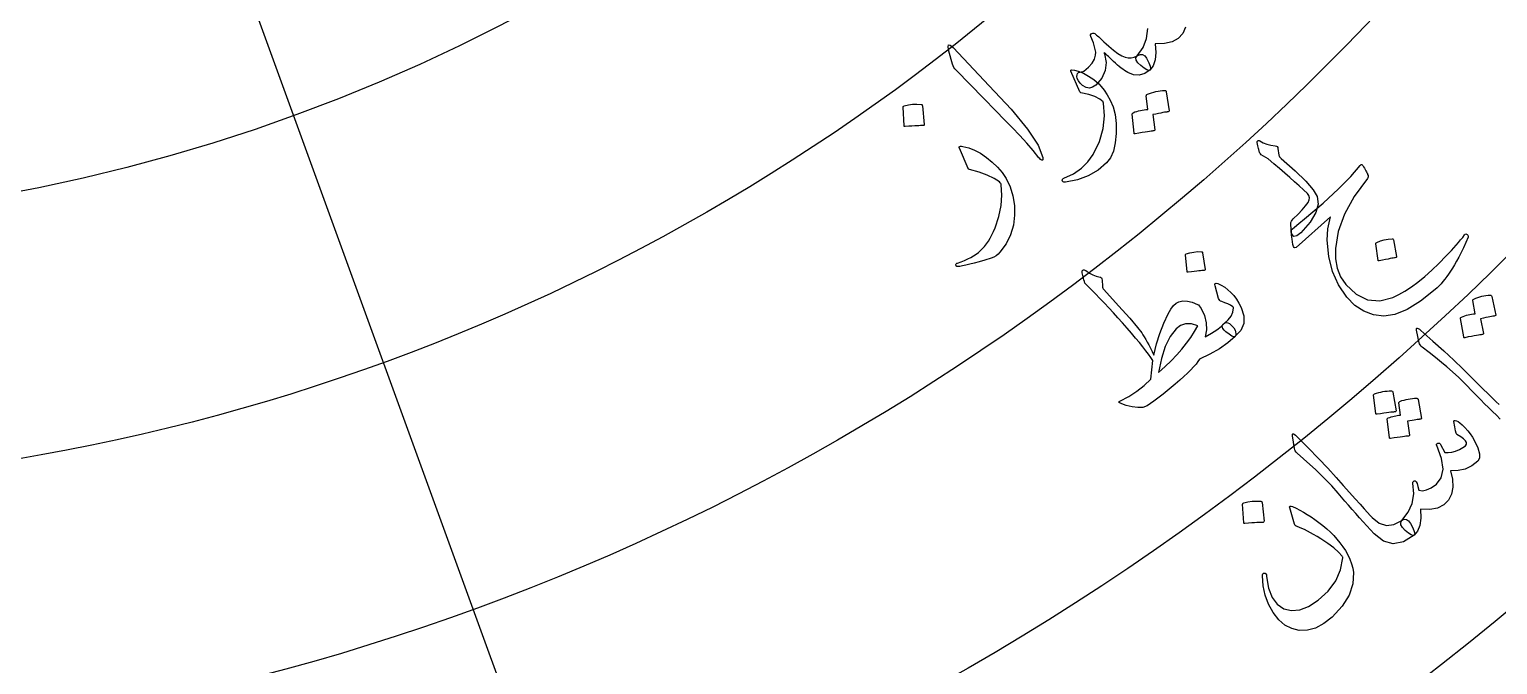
# Model space of a CAD drawing. Header units: millimetres. Extents: x -45 to 45, y -45 to 58.
# Drawn here: x 4.16 to 21.34, y -26.36 to -18.93 of the extents above; entities that cross this region are included whole.
import ezdxf

# ---------------------------------------------------------------- set-up
doc = ezdxf.new("R2010")
doc.units = ezdxf.units.MM
for name, color, linetype in [('ENGRAVE', 7, 'Continuous'), ('ENGRAVE_FINE', 8, 'Continuous'), ('GUIDE', 3, 'Continuous'), ('TEXT', 5, 'Continuous')]:
    doc.layers.add(name, color=color, linetype=linetype)

msp = doc.modelspace()

# ---------------------------------------------------------------- linework, layer by layer
at = {"layer": 'ENGRAVE'}
for radius in [39.65, 33.5042, 27.3585, 21.2127]:
    msp.add_circle((0, 0), radius, dxfattribs=at)
at = {"layer": 'ENGRAVE_FINE'}
for points in [[(7.2552, -19.9335), (5.1532, -14.1583)], [(9.3572, -25.7086), (7.2552, -19.9335)], [(11.4591, -31.4837), (9.3572, -25.7086)]]:
    msp.add_lwpolyline(points, dxfattribs=at)
for radius in [36.5771, 30.4314, 24.2856]:
    msp.add_circle((0, 0), radius, dxfattribs=at)
at = {"layer": 'GUIDE'}
msp.add_circle((0, 0), 41, dxfattribs=at)
at = {"layer": 'TEXT'}
for points in [[(16.5939, -18.9753), (16.605, -18.9714), (16.6165, -18.9721), (16.6284, -18.9775), (16.6406, -18.9875), (16.6489, -18.9947), (16.6603, -19.0048), (16.6748, -19.0177), (16.6924, -19.0335), (16.7131, -19.052), (16.7367, -19.0731), (16.7632, -19.0969), (16.7927, -19.1233), (16.8497, -19.173), (16.9003, -19.2116), (16.9446, -19.2392), (16.9826, -19.2556), (17.0181, -19.2634), (17.0536, -19.2629), (17.0889, -19.2541), (17.1241, -19.237), (17.1581, -19.2222), (17.1877, -19.2221), (17.2132, -19.2366), (17.2345, -19.2658), (17.261, -19.3183), (17.2767, -19.3587), (17.2815, -19.387), (17.2755, -19.4032), (17.2135, -19.4457), (17.1494, -19.4649), (17.0831, -19.4609), (17.0147, -19.4336), (16.9964, -19.4221), (16.9773, -19.4095), (16.9574, -19.3957), (16.9366, -19.3807), (16.9153, -19.3643), (16.8933, -19.346), (16.8709, -19.3259), (16.8479, -19.304), (16.8259, -19.2824), (16.8062, -19.2633), (16.7889, -19.2467), (16.774, -19.2326), (16.7618, -19.2211), (16.7526, -19.2123), (16.7464, -19.2063), (16.7433, -19.203), (16.7418, -19.2015), (16.7405, -19.2008), (16.7396, -19.2009), (16.7389, -19.2018), (16.7386, -19.2036), (16.7388, -19.2065), (16.7395, -19.2103), (16.7407, -19.2152), (16.7617, -19.3163), (16.7522, -19.411), (16.7123, -19.4991), (16.6418, -19.5804), (16.6039, -19.6058), (16.5654, -19.6148), (16.5264, -19.6075), (16.4868, -19.5839), (16.4578, -19.5567), (16.4369, -19.5304), (16.4241, -19.5051), (16.4194, -19.4806), (16.4211, -19.4594), (16.4274, -19.4437), (16.4383, -19.4334), (16.4539, -19.4286), (16.4694, -19.427), (16.4821, -19.4244), (16.492, -19.4209), (16.4991, -19.4165), (16.5557, -19.3715), (16.5978, -19.3256), (16.6255, -19.2787), (16.6388, -19.2309), (16.6396, -19.1951), (16.6309, -19.1469), (16.6125, -19.0863), (16.5845, -19.0134), (16.5804, -19.0014), (16.5806, -18.9911), (16.5851, -18.9824), (16.5939, -18.9753)], [(14.9229, -19.1853), (14.9125, -19.1349), (14.9169, -19.1109), (14.9362, -19.1132), (14.9705, -19.1419), (15.3917, -19.5893), (15.6504, -19.8638), (15.8421, -20.0947), (15.9661, -20.2828), (16.0219, -20.4284), (16.0228, -20.4432), (16.0209, -20.453), (16.0164, -20.4577), (16.0091, -20.4575), (16.0011, -20.4544), (15.9927, -20.4489), (15.984, -20.4408), (15.9749, -20.4303), (15.9083, -20.3451), (15.8336, -20.2578), (15.751, -20.1684), (15.6605, -20.0768), (15.6374, -20.0524), (15.5742, -19.9873), (15.4711, -19.8812), (15.3281, -19.7341), (15.009, -19.4094), (14.9933, -19.3911), (14.9807, -19.3729), (14.9711, -19.3546), (14.9646, -19.3364)], [(16.2852, -20.714), (16.2756, -20.7149), (16.2674, -20.7144), (16.2606, -20.7124), (16.255, -20.709), (16.2516, -20.7054), (16.2494, -20.7008), (16.2484, -20.6952), (16.2488, -20.6885), (16.2505, -20.6834), (16.2542, -20.6787), (16.2598, -20.6745), (16.2675, -20.6707), (16.378, -20.6165), (16.472, -20.5521), (16.5492, -20.4777), (16.6097, -20.3935), (16.6835, -20.2399), (16.7281, -20.0881), (16.7436, -19.9381), (16.7303, -19.7903), (16.7297, -19.7878), (16.7291, -19.7856), (16.7287, -19.7837), (16.7283, -19.7822), (16.7279, -19.7808), (16.7274, -19.7796), (16.7268, -19.7785), (16.7261, -19.7775), (16.6874, -19.7443), (16.6313, -19.7153), (16.5577, -19.6903), (16.4668, -19.6692), (16.4622, -19.667), (16.4587, -19.6646), (16.4564, -19.662), (16.4552, -19.6594), (16.3469, -19.4177), (16.3468, -19.4053), (16.3615, -19.4013), (16.391, -19.4056), (16.4353, -19.4182), (16.4968, -19.442), (16.5573, -19.4743), (16.6168, -19.5154), (16.6751, -19.5652), (16.7046, -19.5962), (16.737, -19.6388), (16.7721, -19.693), (16.81, -19.7587), (16.8432, -19.8359), (16.8658, -19.9259), (16.8777, -20.0291), (16.8787, -20.1453), (16.8683, -20.2577), (16.846, -20.353), (16.8119, -20.4309), (16.7663, -20.4914), (16.6666, -20.5755), (16.553, -20.6408), (16.4258, -20.687), (16.2852, -20.714)], [(17.2319, -19.7049), (17.2322, -19.7005), (17.2344, -19.6961), (17.2383, -19.6918), (17.244, -19.6877), (17.269, -19.678), (17.2941, -19.6695), (17.3192, -19.6622), (17.3443, -19.6561), (17.3696, -19.6512), (17.3954, -19.6475), (17.4217, -19.6451), (17.4485, -19.6439), (17.4549, -19.6451), (17.4598, -19.648), (17.4633, -19.6526), (17.4653, -19.659), (17.4981, -19.8834), (17.4972, -19.8875), (17.4935, -19.8908), (17.4868, -19.8933), (17.4773, -19.895), (17.47, -19.8953), (17.4589, -19.8966), (17.444, -19.899), (17.4253, -19.9025), (17.4025, -19.9069), (17.3755, -19.9124), (17.3442, -19.9188), (17.3087, -19.9262), (17.3307, -20.1021), (17.3302, -20.1085), (17.3265, -20.1132), (17.3195, -20.1161), (17.3094, -20.1172), (17.3006, -20.1182), (17.2869, -20.12), (17.2685, -20.1227), (17.2452, -20.1262), (17.2169, -20.1307), (17.1832, -20.1365), (17.1442, -20.1434), (17.1, -20.1515), (17.0945, -20.1513), (17.0907, -20.1496), (17.0886, -20.1464), (17.0883, -20.1418), (17.0661, -19.9211), (17.0665, -19.9166), (17.0687, -19.9123), (17.0727, -19.908), (17.0784, -19.9039), (17.0992, -19.8951), (17.1201, -19.8874), (17.1413, -19.881), (17.1628, -19.8758), (17.1843, -19.8718), (17.2059, -19.8687), (17.2275, -19.8666), (17.2491, -19.8655)], [(14.3858, -19.8387), (14.3864, -19.8344), (14.3887, -19.8304), (14.3927, -19.8268), (14.3984, -19.8234), (14.4477, -19.8119), (14.4973, -19.8053), (14.5475, -19.8038), (14.5981, -19.8073), (14.604, -19.8091), (14.6083, -19.8121), (14.6109, -19.8164), (14.6118, -19.8219), (14.6324, -20.0423), (14.6317, -20.0485), (14.6279, -20.0526), (14.6211, -20.0546), (14.6113, -20.0546), (14.6029, -20.0546), (14.5897, -20.0549), (14.572, -20.0554), (14.5495, -20.0563), (14.5222, -20.0576), (14.4897, -20.0595), (14.4521, -20.062), (14.4094, -20.065), (14.4033, -20.0648), (14.3992, -20.0631), (14.397, -20.0601), (14.3968, -20.0556)], [(19.1164, -20.8481), (19.0696, -20.8044), (19.02, -20.7588), (18.9674, -20.7113), (18.9118, -20.6621), (18.8531, -20.6109), (18.7909, -20.5576), (18.7252, -20.5022), (18.656, -20.4447), (18.5757, -20.3948), (18.5674, -20.3861), (18.5608, -20.3768), (18.5556, -20.3668), (18.5521, -20.3562), (18.5506, -20.3504), (18.5488, -20.3426), (18.5468, -20.3328), (18.5446, -20.3209), (18.5419, -20.307), (18.5386, -20.2911), (18.5347, -20.273), (18.5301, -20.2529), (18.5288, -20.2462), (18.5293, -20.2402), (18.5314, -20.2348), (18.5353, -20.2302), (18.5397, -20.2276), (18.545, -20.2273), (18.5512, -20.2291), (18.5583, -20.2332), (18.5986, -20.2555), (18.6424, -20.2727), (18.6896, -20.2849), (18.7403, -20.292), (18.7538, -20.2946), (18.7636, -20.3006), (18.7697, -20.3101), (18.772, -20.3231), (18.7824, -20.4011), (18.7851, -20.4094), (18.7905, -20.4186), (18.7985, -20.4287), (18.8093, -20.4398), (18.9742, -20.5833), (19.0996, -20.7052), (19.1851, -20.8056), (19.2307, -20.8848), (19.2425, -20.9722), (19.2148, -21.0718), (19.1474, -21.1834), (19.04, -21.3066), (18.9928, -21.3442), (18.9581, -21.3498), (18.9359, -21.3235), (18.926, -21.2654), (18.9257, -21.2569), (18.9254, -21.2485), (18.9251, -21.2403), (18.9247, -21.2324), (18.9244, -21.2246), (18.924, -21.217), (18.9236, -21.2097), (18.9232, -21.2025), (18.9243, -21.1872), (18.9291, -21.1727), (18.9376, -21.159), (18.9497, -21.146), (19.0069, -21.0913), (19.0551, -21.0406), (19.0944, -20.9941), (19.1247, -20.9518), (19.1386, -20.9243), (19.1418, -20.8978), (19.1344, -20.8725), (19.1164, -20.8481)], [(15.0455, -20.3184), (15.0439, -20.3139), (15.0431, -20.31), (15.0432, -20.3067), (15.044, -20.3039), (15.0492, -20.2993), (15.0579, -20.2967), (15.0701, -20.2963), (15.0857, -20.2979), (15.1543, -20.3143), (15.2232, -20.341), (15.2922, -20.3781), (15.3614, -20.4255), (15.4296, -20.4812), (15.4906, -20.5408), (15.5444, -20.6042), (15.5909, -20.6717), (15.6377, -20.7713), (15.67, -20.8763), (15.6876, -20.9868), (15.6903, -21.1028), (15.6766, -21.2196), (15.6435, -21.3306), (15.591, -21.4356), (15.5192, -21.5345), (15.4976, -21.5579), (15.4733, -21.5775), (15.4462, -21.5933), (15.4163, -21.6052), (15.3438, -21.6272), (15.278, -21.6463), (15.2189, -21.6627), (15.1664, -21.6763), (15.1208, -21.6871), (15.0821, -21.6951), (15.0504, -21.7003), (15.0256, -21.7027), (15.0198, -21.7022), (15.015, -21.701), (15.0113, -21.699), (15.0086, -21.6963), (15.0062, -21.692), (15.0049, -21.6875), (15.0045, -21.6826), (15.005, -21.6775), (15.0069, -21.6726), (15.0105, -21.6684), (15.0157, -21.6649), (15.0227, -21.6622), (15.0655, -21.6464), (15.1056, -21.63), (15.143, -21.6129), (15.1775, -21.5953), (15.2096, -21.5768), (15.2394, -21.5574), (15.2669, -21.537), (15.2922, -21.5157), (15.316, -21.4925), (15.3392, -21.4665), (15.3617, -21.4376), (15.3835, -21.4059), (15.4046, -21.3713), (15.4247, -21.3335), (15.444, -21.2927), (15.4623, -21.2488), (15.5072, -21.1173), (15.5341, -20.9901), (15.5431, -20.8671), (15.5344, -20.7485), (15.5329, -20.7395), (15.529, -20.7307), (15.5229, -20.722), (15.5145, -20.7134), (15.4513, -20.6732), (15.3713, -20.6357), (15.2748, -20.6006), (15.1617, -20.5679), (15.1557, -20.565), (15.151, -20.5618), (15.1478, -20.5584), (15.1459, -20.5548)], [(19.083, -21.1456), (19.2996, -20.9617), (19.4802, -20.7955), (19.6255, -20.6477), (19.7358, -20.5192), (19.7391, -20.5152), (19.7425, -20.5123), (19.7462, -20.5106), (19.75, -20.5101), (19.7538, -20.5108), (19.7574, -20.5126), (19.7608, -20.5157), (19.764, -20.5198), (19.7749, -20.5374), (19.7847, -20.5538), (19.7935, -20.5688), (19.8013, -20.5825), (19.8079, -20.595), (19.8136, -20.6061), (19.8181, -20.616), (19.8216, -20.6246), (19.8259, -20.6395), (19.827, -20.6526), (19.8246, -20.6638), (19.819, -20.6732), (19.6647, -20.884), (19.5506, -21.0903), (19.4771, -21.2929), (19.4444, -21.4924), (19.4453, -21.6132), (19.4656, -21.7235), (19.5057, -21.8231), (19.5656, -21.9119), (19.687, -22.0269), (19.8194, -22.0907), (19.9629, -22.1029), (20.1172, -22.0631), (20.1864, -22.0303), (20.2583, -21.9895), (20.3328, -21.9407), (20.4098, -21.8839), (20.4893, -21.8192), (20.5712, -21.7468), (20.6554, -21.6666), (20.7418, -21.5787), (20.7718, -21.5466), (20.8009, -21.5148), (20.8293, -21.4832), (20.857, -21.452), (20.8836, -21.4212), (20.9091, -21.391), (20.9334, -21.3616), (20.9566, -21.3329), (20.9642, -21.3246), (20.9718, -21.321), (20.9795, -21.322), (20.9873, -21.3276), (20.9943, -21.336), (20.9984, -21.3439), (20.9995, -21.3512), (20.9976, -21.358), (20.9692, -21.4229), (20.9414, -21.4837), (20.9142, -21.5401), (20.8877, -21.5923), (20.862, -21.6403), (20.8374, -21.684), (20.8139, -21.7234), (20.7916, -21.7586), (20.7691, -21.7902), (20.7468, -21.8205), (20.7246, -21.8494), (20.7025, -21.877), (20.6803, -21.9032), (20.6576, -21.9278), (20.6344, -21.951), (20.6109, -21.9725), (20.4403, -22.1094), (20.2828, -22.2066), (20.1391, -22.2645), (20.0095, -22.2834), (19.8895, -22.2688), (19.7775, -22.2264), (19.6734, -22.1565), (19.5772, -22.0591), (19.4814, -21.9174), (19.4117, -21.7591), (19.3676, -21.5844), (19.3487, -21.3933), (19.3502, -21.3288), (19.3572, -21.2619), (19.3696, -21.1926), (19.3875, -21.1207), (18.9841, -21.478), (18.9708, -21.4824), (18.9601, -21.4785), (18.9521, -21.4663), (18.9468, -21.4459), (18.9421, -21.4133), (18.938, -21.384), (18.9344, -21.3578), (18.9315, -21.3348), (18.9292, -21.3152), (18.9277, -21.2989), (18.9269, -21.286), (18.927, -21.2765), (18.9369, -21.266), (18.9662, -21.2407), (19.015, -21.2007), (19.083, -21.1456)], [(19.9171, -21.4355), (19.9173, -21.4316), (19.9191, -21.4277), (19.9224, -21.4238), (19.9274, -21.4199), (19.9716, -21.4026), (20.0166, -21.3898), (20.0625, -21.3814), (20.1091, -21.3776), (20.1147, -21.3784), (20.1189, -21.3806), (20.1216, -21.3841), (20.1229, -21.389), (20.1599, -21.5856), (20.1597, -21.5913), (20.1566, -21.5956), (20.1506, -21.5983), (20.1416, -21.5997), (20.1339, -21.6008), (20.1219, -21.6029), (20.1056, -21.6059), (20.0852, -21.6097), (20.0603, -21.6147), (20.0307, -21.6209), (19.9965, -21.6284), (19.9576, -21.637), (19.952, -21.6377), (19.9481, -21.6368), (19.9458, -21.6344), (19.9452, -21.6304)], [(17.6887, -21.5693), (17.689, -21.5654), (17.6909, -21.5617), (17.6943, -21.5582), (17.6993, -21.5549), (17.7429, -21.5416), (17.7871, -21.5328), (17.832, -21.5285), (17.8775, -21.5287), (17.8829, -21.5299), (17.8869, -21.5324), (17.8894, -21.5361), (17.8905, -21.541), (17.9191, -21.7363), (17.9187, -21.7419), (17.9155, -21.7458), (17.9095, -21.748), (17.9008, -21.7485), (17.8932, -21.749), (17.8815, -21.75), (17.8656, -21.7516), (17.8455, -21.7537), (17.8212, -21.7564), (17.7922, -21.7601), (17.7587, -21.7645), (17.7206, -21.7698), (17.7151, -21.7699), (17.7113, -21.7687), (17.7092, -21.7661), (17.7088, -21.7622)], [(17.8544, -22.7853), (17.8365, -22.8127), (17.8135, -22.8426), (17.7854, -22.8751), (17.752, -22.9101), (17.7136, -22.9479), (17.6703, -22.9886), (17.6222, -23.0322), (17.5691, -23.0786), (17.4287, -23.1946), (17.3188, -23.2781), (17.2399, -23.3297), (17.1923, -23.3496), (17.1315, -23.3521), (17.0667, -23.3447), (16.9979, -23.3274), (16.9253, -23.3001), (16.9157, -23.2942), (16.912, -23.2884), (16.9143, -23.2828), (16.9226, -23.2773), (17.0265, -23.2217), (17.1217, -23.1603), (17.2081, -23.093), (17.2857, -23.0201), (17.3086, -22.8025), (17.2856, -22.7677), (17.2582, -22.7292), (17.2265, -22.6871), (17.1904, -22.6413), (17.1503, -22.592), (17.1063, -22.5393), (17.0587, -22.4831), (17.0072, -22.4235), (16.9534, -22.362), (16.8999, -22.3018), (16.8468, -22.2429), (16.794, -22.1853), (16.7416, -22.1291), (16.6898, -22.0745), (16.6385, -22.0213), (16.5878, -21.9696), (16.513, -21.8953), (16.507, -21.8767), (16.5017, -21.8587), (16.4969, -21.8412), (16.4928, -21.8244), (16.4891, -21.8082), (16.4858, -21.7927), (16.4829, -21.778), (16.4804, -21.7641), (16.4803, -21.7581), (16.4817, -21.7527), (16.4846, -21.7479), (16.4889, -21.7437), (16.4955, -21.7408), (16.5035, -21.741), (16.5129, -21.7444), (16.5236, -21.7508), (16.5666, -21.7782), (16.6066, -21.7993), (16.6436, -21.8144), (16.6777, -21.8232), (16.6939, -21.8279), (16.7057, -21.8361), (16.7133, -21.848), (16.7165, -21.8634), (16.7179, -21.9322), (16.7185, -21.9434), (16.7216, -21.9539), (16.7271, -21.9635), (16.7349, -21.9723), (16.9067, -22.161), (17.038, -22.3081), (17.1284, -22.4136), (17.1779, -22.4778), (17.1929, -22.5002), (17.2086, -22.5256), (17.225, -22.5539), (17.242, -22.5853), (17.26, -22.6194), (17.2791, -22.6561), (17.2993, -22.6955), (17.3206, -22.7376), (17.3522, -22.6076), (17.3903, -22.4839), (17.4351, -22.3665), (17.4866, -22.2554), (17.5173, -22.2011), (17.5481, -22.1595), (17.5792, -22.1308), (17.6107, -22.1148), (17.6597, -22.1055), (17.7124, -22.1074), (17.7689, -22.1204), (17.8292, -22.1446), (17.8409, -22.1521), (17.8522, -22.1625), (17.8629, -22.1758), (17.8731, -22.192), (17.9114, -22.2762), (17.9322, -22.3595), (17.9356, -22.4418), (17.9215, -22.523), (17.9939, -22.4815), (18.0553, -22.4415), (18.1058, -22.4029), (18.1453, -22.3659), (18.157, -22.3575), (18.1706, -22.3554), (18.1861, -22.3596), (18.2035, -22.3701), (18.2339, -22.396), (18.2564, -22.4209), (18.2708, -22.4448), (18.2771, -22.4677), (18.2785, -22.4879), (18.2779, -22.5035), (18.2755, -22.5146), (18.2712, -22.5211), (18.185, -22.595), (18.0868, -22.6638), (17.9766, -22.7273), (17.8544, -22.7853)], [(18.0774, -22.0747), (18.0379, -21.929), (18.0353, -21.9115), (18.0393, -21.9012), (18.0499, -21.8981), (18.0671, -21.9021), (18.1091, -21.9218), (18.149, -21.9457), (18.1866, -21.9737), (18.2219, -22.006), (18.2551, -22.0428), (18.2861, -22.0844), (18.3149, -22.1308), (18.3416, -22.1822), (18.3737, -22.2792), (18.3723, -22.3683), (18.3376, -22.4495), (18.2694, -22.5225), (18.2561, -22.5242), (18.2337, -22.5151), (18.2021, -22.4951), (18.1615, -22.4643), (18.1421, -22.4458), (18.1289, -22.4285), (18.122, -22.4121), (18.1213, -22.3968), (18.124, -22.3885), (18.1286, -22.3809), (18.1351, -22.3738), (18.1436, -22.3673), (18.1904, -22.3268), (18.2242, -22.2831), (18.2449, -22.2363), (18.2526, -22.1865), (18.2522, -22.1834), (18.2504, -22.1804), (18.2473, -22.1774), (18.2427, -22.1745), (18.216, -22.1559), (18.1858, -22.1394), (18.1519, -22.1252), (18.1146, -22.1131), (18.1013, -22.1078), (18.0907, -22.0997), (18.0827, -22.0886), (18.0774, -22.0747)], [(21.0519, -22.0992), (21.0519, -22.0949), (21.0537, -22.0906), (21.0572, -22.0865), (21.0624, -22.0823), (21.0859, -22.0726), (21.1095, -22.0641), (21.1332, -22.0567), (21.157, -22.0506), (21.1812, -22.0456), (21.2059, -22.0418), (21.2311, -22.0391), (21.2569, -22.0377), (21.2632, -22.0388), (21.2682, -22.0416), (21.2718, -22.0461), (21.2742, -22.0522), (21.3218, -22.2698), (21.3213, -22.2738), (21.3179, -22.277), (21.3116, -22.2795), (21.3026, -22.2813), (21.2955, -22.2816), (21.2849, -22.283), (21.2707, -22.2855), (21.2528, -22.289), (21.2312, -22.2936), (21.2055, -22.2992), (21.1758, -22.3058), (21.142, -22.3134), (21.1761, -22.484), (21.1761, -22.4902), (21.1728, -22.4947), (21.1663, -22.4976), (21.1566, -22.4988), (21.1482, -22.4999), (21.1352, -22.5018), (21.1176, -22.5047), (21.0954, -22.5083), (21.0684, -22.5131), (21.0364, -22.5191), (20.9993, -22.5264), (20.9572, -22.5349), (20.9519, -22.5347), (20.9481, -22.5331), (20.9459, -22.53), (20.9452, -22.5255), (20.9074, -22.3113), (20.9075, -22.307), (20.9093, -22.3027), (20.9128, -22.2986), (20.9181, -22.2945), (20.9375, -22.2856), (20.9572, -22.2779), (20.9772, -22.2714), (20.9975, -22.2661), (21.018, -22.2619), (21.0386, -22.2587), (21.0593, -22.2564), (21.0801, -22.2551)], [(17.5809, -22.4326), (17.5109, -22.5219), (17.4535, -22.6364), (17.4083, -22.7762), (17.3749, -22.9417), (17.4511, -22.8735), (17.5219, -22.8051), (17.5874, -22.7366), (17.6476, -22.6679), (17.7024, -22.5994), (17.7519, -22.5312), (17.796, -22.4635), (17.8348, -22.3962), (17.7594, -22.3745), (17.692, -22.3734), (17.6326, -22.3927), (17.5809, -22.4326)], [(19.8914, -23.2086), (19.8917, -23.2042), (19.8937, -23.2001), (19.8974, -23.1961), (19.9028, -23.1922), (19.9268, -23.1837), (19.9509, -23.1764), (19.975, -23.1703), (19.9991, -23.1654), (20.0235, -23.1616), (20.0484, -23.1591), (20.0737, -23.1578), (20.0995, -23.1577), (20.1072, -23.1591), (20.1128, -23.1619), (20.1164, -23.166), (20.1179, -23.1715), (20.154, -23.3914), (20.153, -23.3967), (20.149, -23.4006), (20.1421, -23.4028), (20.1322, -23.4035), (20.1238, -23.4041), (20.1107, -23.4055), (20.093, -23.4075), (20.0707, -23.4102), (20.0435, -23.4138), (20.0112, -23.4184), (19.9739, -23.424), (19.9315, -23.4306), (19.9253, -23.4309), (19.9211, -23.4296), (19.9186, -23.4267), (19.9181, -23.4223)], [(20.1876, -23.2963), (20.1879, -23.2919), (20.1898, -23.2877), (20.1936, -23.2837), (20.199, -23.2797), (20.2231, -23.271), (20.2473, -23.2634), (20.2715, -23.2571), (20.2957, -23.2519), (20.3202, -23.2479), (20.3452, -23.2451), (20.3707, -23.2435), (20.3967, -23.2432), (20.4029, -23.2446), (20.4078, -23.2476), (20.4113, -23.2522), (20.4133, -23.2585), (20.4498, -23.4788), (20.449, -23.4828), (20.4454, -23.4859), (20.439, -23.4882), (20.4298, -23.4895), (20.4237, -23.4903), (20.4141, -23.4916), (20.4011, -23.4934), (20.3847, -23.4956), (20.365, -23.4985), (20.342, -23.5021), (20.3158, -23.5063), (20.2864, -23.5113), (20.3125, -23.6734), (20.3115, -23.6788), (20.3075, -23.6827), (20.3005, -23.6849), (20.2906, -23.6856), (20.2821, -23.6863), (20.2689, -23.6877), (20.2511, -23.6898), (20.2286, -23.6926), (20.2012, -23.6963), (20.1687, -23.701), (20.1311, -23.7067), (20.0884, -23.7135), (20.0831, -23.7131), (20.0794, -23.7113), (20.0773, -23.7082), (20.0769, -23.7036), (20.0516, -23.489), (20.0519, -23.4847), (20.0539, -23.4805), (20.0577, -23.4765), (20.0632, -23.4726), (20.0803, -23.4665), (20.0976, -23.4608), (20.1151, -23.4556), (20.1327, -23.4508), (20.1506, -23.4467), (20.1686, -23.4434), (20.1868, -23.4411), (20.2052, -23.4396)], [(20.8293, -23.5145), (20.8309, -23.5081), (20.8364, -23.5048), (20.846, -23.5047), (20.8596, -23.5076), (20.8789, -23.516), (20.9019, -23.5319), (20.9287, -23.5553), (20.9593, -23.5862), (20.9926, -23.6225), (21.0226, -23.6602), (21.0491, -23.6993), (21.0723, -23.7397), (21.1102, -23.8246), (21.1292, -23.8929), (21.1291, -23.9446), (21.1101, -23.9797), (21.04, -24.0344), (20.9631, -24.071), (20.8795, -24.0897), (20.7893, -24.0903), (20.8138, -24.191), (20.8182, -24.2821), (20.8024, -24.3636), (20.7664, -24.4355), (20.7116, -24.491), (20.6391, -24.5268), (20.5489, -24.543), (20.4413, -24.5393), (20.4437, -24.6439), (20.4318, -24.7297), (20.4058, -24.7967), (20.3658, -24.8447), (20.3519, -24.8472), (20.3298, -24.8387), (20.2994, -24.8191), (20.2609, -24.7885), (20.228, -24.7542), (20.2107, -24.7231), (20.2091, -24.6953), (20.2233, -24.6708), (20.2963, -24.577), (20.3421, -24.4732), (20.3605, -24.3597), (20.3516, -24.2366), (20.351, -24.2299), (20.3518, -24.2242), (20.3537, -24.2195), (20.3569, -24.2158), (20.3619, -24.2124), (20.3671, -24.2105), (20.3727, -24.2098), (20.3786, -24.2106), (20.3891, -24.2193), (20.3996, -24.2403), (20.4101, -24.2735), (20.4206, -24.3188), (20.4625, -24.3255), (20.5106, -24.3157), (20.5651, -24.2895), (20.6258, -24.2468), (20.6834, -24.1724), (20.7037, -24.0726), (20.6865, -23.9475), (20.6316, -23.7973), (20.6288, -23.7897), (20.6278, -23.7833), (20.6287, -23.7782), (20.6315, -23.7743), (20.6371, -23.7702), (20.6429, -23.7677), (20.6489, -23.7667), (20.6549, -23.7672), (20.6613, -23.7699), (20.6668, -23.7734), (20.6714, -23.7777), (20.675, -23.7828), (20.725, -23.8783), (20.764, -23.8788), (20.8055, -23.8729), (20.8494, -23.8607), (20.8957, -23.8422), (20.9372, -23.8201), (20.9649, -23.7988), (20.9789, -23.7784), (20.979, -23.7589), (20.9675, -23.7395), (20.9448, -23.7174), (20.9111, -23.6926), (20.8663, -23.6651), (20.8589, -23.6527), (20.8503, -23.6235), (20.8404, -23.5774), (20.8293, -23.5145)], [(18.943, -23.6827), (18.9419, -23.6739), (18.9422, -23.6673), (18.9438, -23.6628), (18.9467, -23.6605), (18.9532, -23.6595), (18.9633, -23.664), (18.977, -23.674), (18.9944, -23.6895), (19.1266, -23.8226), (19.2474, -23.9468), (19.3566, -24.0623), (19.4543, -24.1691), (19.5363, -24.2616), (19.61, -24.3444), (19.6754, -24.4175), (19.7323, -24.4808), (19.7807, -24.5346), (19.8206, -24.5789), (19.8517, -24.6138), (19.8743, -24.6391), (19.9553, -24.7041), (20.0405, -24.7312), (20.1299, -24.7201), (20.2233, -24.6708), (20.2503, -24.6584), (20.2756, -24.6602), (20.2993, -24.6763), (20.3212, -24.7068), (20.3496, -24.7599), (20.3664, -24.8006), (20.3718, -24.8289), (20.3658, -24.8447), (20.2401, -24.9227), (20.1203, -24.9461), (20.0068, -24.9153), (19.8995, -24.8303), (19.8559, -24.7836), (19.8126, -24.7364), (19.7696, -24.6887), (19.7268, -24.6407), (19.6842, -24.5923), (19.6416, -24.5437), (19.599, -24.4948), (19.5565, -24.4458), (19.4756, -24.3521), (19.401, -24.2691), (19.3327, -24.1968), (19.2707, -24.1354), (19.2095, -24.0777), (19.1435, -24.0168), (19.0727, -23.9527), (18.9972, -23.8854), (18.9843, -23.8728), (18.9744, -23.8596), (18.9677, -23.8461), (18.964, -23.832)], [(18.3588, -24.4827), (18.3593, -24.4784), (18.3615, -24.4743), (18.3655, -24.4706), (18.3712, -24.4671), (18.4205, -24.4546), (18.4703, -24.4471), (18.5206, -24.4447), (18.5714, -24.4473), (18.5775, -24.449), (18.5818, -24.452), (18.5845, -24.4562), (18.5855, -24.4618), (18.6089, -24.6821), (18.6082, -24.6883), (18.6045, -24.6925), (18.5977, -24.6946), (18.5879, -24.6948), (18.5794, -24.6949), (18.5663, -24.6954), (18.5485, -24.6963), (18.526, -24.6976), (18.4986, -24.6994), (18.4661, -24.7019), (18.4284, -24.7051), (18.3856, -24.7089), (18.3795, -24.7088), (18.3753, -24.7072), (18.3731, -24.7042), (18.3728, -24.6998)], [(18.9433, -24.5086), (18.9853, -24.5294), (19.028, -24.552), (19.0713, -24.5764), (19.1154, -24.6027), (19.1602, -24.6312), (19.2055, -24.6624), (19.2515, -24.6962), (19.298, -24.7328), (19.3429, -24.7704), (19.3853, -24.8093), (19.4252, -24.8495), (19.4626, -24.8911), (19.4977, -24.9341), (19.5304, -24.9788), (19.5608, -25.0251), (19.5889, -25.073), (19.6148, -25.126), (19.6345, -25.1784), (19.648, -25.23), (19.6552, -25.281), (19.6486, -25.4147), (19.6049, -25.5463), (19.5239, -25.6756), (19.4055, -25.8021), (19.3084, -25.8786), (19.2119, -25.9302), (19.1163, -25.9572), (19.0218, -25.9594), (18.9337, -25.9376), (18.8534, -25.8953), (18.7807, -25.8327), (18.7157, -25.7499), (18.6617, -25.6513), (18.623, -25.547), (18.5995, -25.437), (18.591, -25.3212), (18.5922, -25.3064), (18.5962, -25.2958), (18.6028, -25.2893), (18.6121, -25.2871), (18.6233, -25.2886), (18.6317, -25.296), (18.6372, -25.3094), (18.6397, -25.3288), (18.6634, -25.465), (18.7047, -25.5732), (18.7639, -25.6531), (18.8413, -25.7046), (18.93, -25.7262), (19.0265, -25.7171), (19.1307, -25.6771), (19.2422, -25.6061), (19.36, -25.4977), (19.4477, -25.3788), (19.5052, -25.2497), (19.5324, -25.1107), (19.5321, -25.1067), (19.5304, -25.102), (19.5272, -25.0963), (19.5225, -25.0899), (19.4813, -25.0427), (19.426, -24.9933), (19.3569, -24.9416), (19.2739, -24.8876), (19.2306, -24.8616), (19.1899, -24.8377), (19.1516, -24.8161), (19.1159, -24.7966), (19.0827, -24.7795), (19.0519, -24.7651), (19.0236, -24.7532), (18.9978, -24.7441), (18.9848, -24.7389), (18.9749, -24.7325), (18.968, -24.725), (18.9641, -24.7164), (18.9097, -24.525), (18.9085, -24.5123), (18.9138, -24.5053), (18.9253, -24.5041), (18.9433, -24.5086)]]:
    msp.add_lwpolyline(points, close=True, dxfattribs=at)
for points in [[(17.6905, -18.9041), (17.6577, -18.9777), (17.6053, -19.0357), (17.5342, -19.0749), (17.4447, -19.0951), (17.3368, -19.0962), (17.3436, -19.2006), (17.3352, -19.287), (17.3118, -19.3551), (17.2736, -19.4049), (17.2598, -19.408), (17.2373, -19.4004), (17.2062, -19.3821), (17.1665, -19.3531), (17.1321, -19.3201), (17.1136, -19.2898), (17.111, -19.2621), (17.1241, -19.237), (17.1934, -19.1401), (17.2349, -19.0344), (17.2485, -18.9201)], [(21.3741, -23.4868), (21.3279, -23.4424), (21.2819, -23.3976), (21.2362, -23.3523), (21.1907, -23.3067), (21.1451, -23.2609), (21.0996, -23.2148), (21.0541, -23.1685), (20.9674, -23.0801), (20.8878, -23.0019), (20.8151, -22.9342), (20.7493, -22.8767), (20.6846, -22.823), (20.6149, -22.7663), (20.5402, -22.7068), (20.4606, -22.6444), (20.4469, -22.6326), (20.4363, -22.6201), (20.4287, -22.607), (20.4241, -22.5932), (20.3937, -22.4455), (20.3921, -22.4368), (20.392, -22.4302), (20.3933, -22.4256), (20.3961, -22.4231), (20.4025, -22.4217), (20.4128, -22.4256), (20.4272, -22.4347), (20.4455, -22.449), (20.5858, -22.5736), (20.7142, -22.69), (20.8305, -22.7984), (20.9346, -22.8988), (21.0223, -22.986), (21.1011, -23.064), (21.1709, -23.1328), (21.2317, -23.1925), (21.2834, -23.2431), (21.3259, -23.2848), (21.3592, -23.3176)]]:
    msp.add_lwpolyline(points, dxfattribs=at)

doc.saveas('drawing.dxf')
